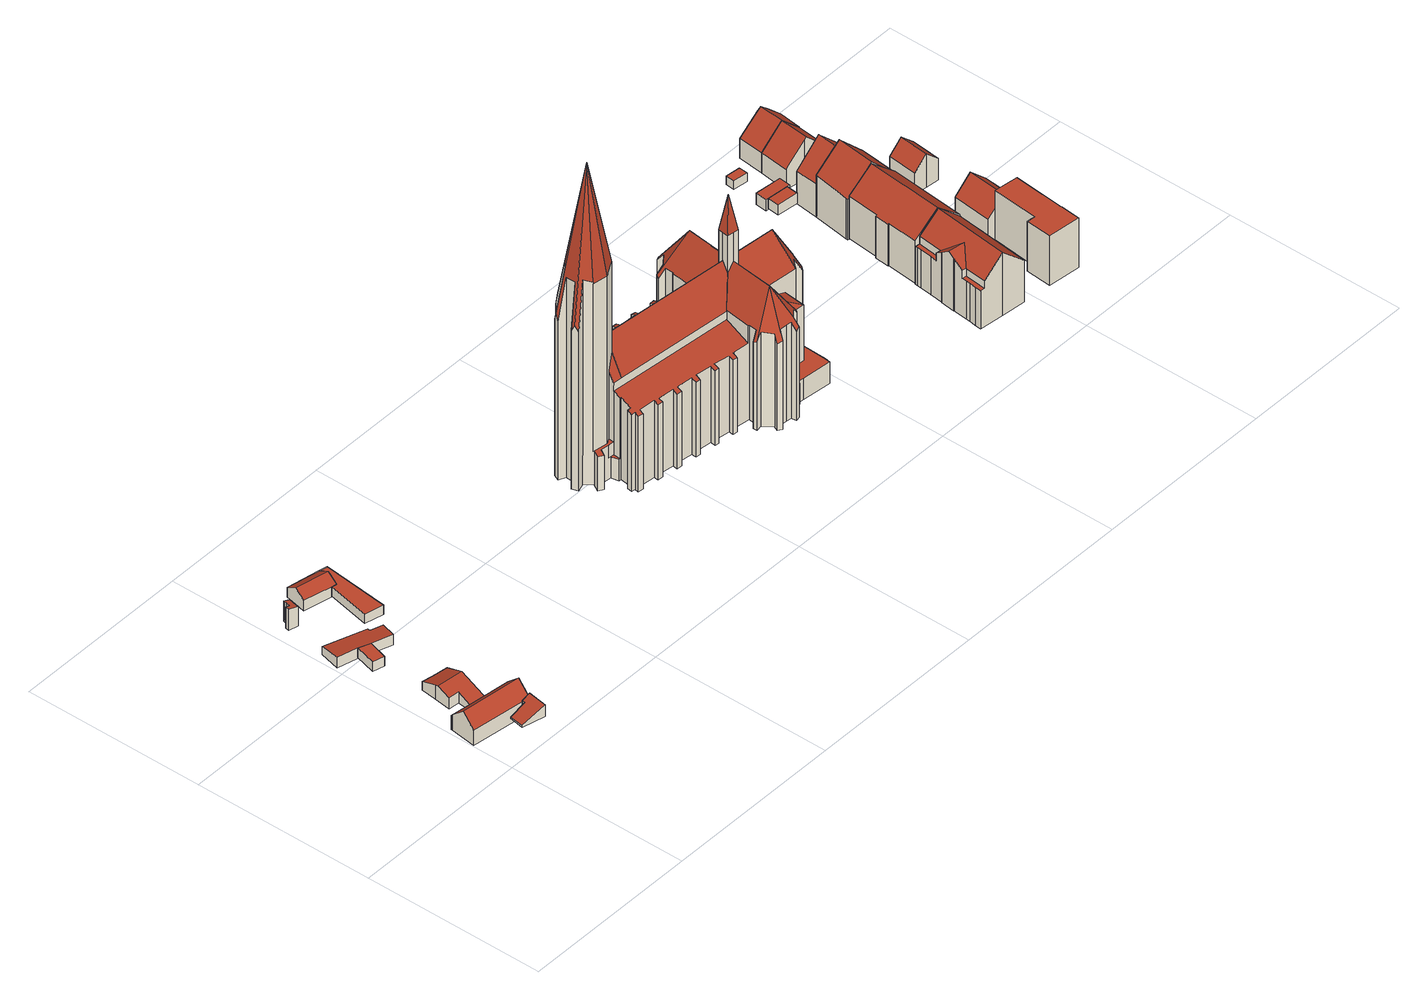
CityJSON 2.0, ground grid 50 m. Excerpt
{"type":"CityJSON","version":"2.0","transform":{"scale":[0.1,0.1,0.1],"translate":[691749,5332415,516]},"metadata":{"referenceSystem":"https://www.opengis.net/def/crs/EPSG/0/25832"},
"CityObjects":{
"building1":{"type":"Building","attributes":{"Gemeindeschluessel":"09162000","HoeheDach":"525.125","HoeheGrund":"517.349","Methode":"2000","NiedrigsteTraufeDesGebaeudes":"521.543","Geometrietyp2DReferenz":"3000","function":"31001_1000","roofType":"3100","measuredHeight":7.78,"storeysAboveGround":1},"geometry":[{"type":"MultiSurface","lod":"2","boundaries":[[[0,1,2,3]],[[4,5,6,7]],[[7,6,8,9,10]],[[6,5,11,0,3,12,8]],[[5,4,13,11]],[[9,14,2,1,15,10]],[[1,0,11,13,15]],[[3,2,14,12]],[[4,7,10,15,13]],[[9,8,12,14]]],"semantics":{"surfaces":[{"type":"WallSurface"},{"type":"GroundSurface"},{"type":"RoofSurface"}],"values":[0,0,0,1,0,2,0,0,2,0]}}]},
"building2":{"type":"Building","attributes":{"Gemeindeschluessel":"09162000","HoeheDach":"523.204","HoeheGrund":"519.752","Methode":"1000","NiedrigsteTraufeDesGebaeudes":"520.343","Geometrietyp2DReferenz":"3000","function":"31001_2000","roofType":"2100","measuredHeight":3.45},"geometry":[{"type":"MultiSurface","lod":"2","boundaries":[[[16,17,18,19,20,21]],[[18,22,23,19]],[[19,23,24,20]],[[20,24,25,21]],[[26,17,16,27]],[[17,26,22,18]],[[26,27,25,24,23,22]],[[21,25,27,16]]],"semantics":{"surfaces":[{"type":"GroundSurface"},{"type":"WallSurface"},{"type":"RoofSurface"}],"values":[0,1,1,1,1,1,2,1]}}]},
"building3":{"type":"Building","attributes":{"Gemeindeschluessel":"09162000","HoeheDach":"522.753","HoeheGrund":"518.104","Methode":"2000","NiedrigsteTraufeDesGebaeudes":"519.413","Geometrietyp2DReferenz":"3000","function":"31001_2000","roofType":"3100","measuredHeight":4.65,"storeysAboveGround":1},"geometry":[{"type":"MultiSurface","lod":"2","boundaries":[[[28,29,30,31,32,33]],[[34,28,33,35]],[[36,37,38,39]],[[31,40,41,38,37,32]],[[42,43,34,35,36,39,44,45]],[[30,42,45,40,31]],[[36,35,33,32,37]],[[39,38,41,44]],[[28,34,43,29]],[[44,41,40,45]],[[42,30,29,43]]],"semantics":{"surfaces":[{"type":"RoofSurface"},{"type":"WallSurface"},{"type":"GroundSurface"}],"values":[0,1,1,0,2,1,1,1,1,1,1]}}]},
"building4":{"type":"Building","attributes":{"Gemeindeschluessel":"09162000","HoeheDach":"519.993","HoeheGrund":"517.193","Methode":"1000","NiedrigsteTraufeDesGebaeudes":"519.993","Geometrietyp2DReferenz":"3000","function":"31001_2000","roofType":"1000","measuredHeight":2.8,"storeysAboveGround":1},"geometry":[{"type":"MultiSurface","lod":"2","boundaries":[[[46,47,48,49]],[[49,48,50,51]],[[47,52,50,48]],[[51,53,46,49]],[[53,52,47,46]],[[51,50,52,53]]],"semantics":{"surfaces":[{"type":"WallSurface"},{"type":"RoofSurface"},{"type":"GroundSurface"}],"values":[0,0,1,2,0,0]}}]},
"building5":{"type":"Building","attributes":{"Gemeindeschluessel":"09162000","HoeheDach":"520.033","HoeheGrund":"516.936","Methode":"1000","NiedrigsteTraufeDesGebaeudes":"519.283","Geometrietyp2DReferenz":"3000","function":"31001_2000","roofType":"1000","measuredHeight":3.1,"storeysAboveGround":1},"geometry":[{"type":"MultiSurface","lod":"2","boundaries":[[[54,55,56,57]],[[58,59,52,60]],[[58,60,61,62]],[[59,58,62,55,54,63,64,65]],[[60,52,47,66,67,57,56,61]],[[54,57,67,63]],[[55,62,61,56]],[[65,47,52,59]],[[65,64,66,47]],[[63,67,66,64]]],"semantics":{"surfaces":[{"type":"WallSurface"},{"type":"GroundSurface"},{"type":"RoofSurface"}],"values":[0,0,0,1,2,0,0,0,0,0]}}]},
"building6":{"type":"Building","attributes":{"Gemeindeschluessel":"09162000","HoeheDach":"523.184","HoeheGrund":"516.910","Methode":"2000","NiedrigsteTraufeDesGebaeudes":"522.611","Geometrietyp2DReferenz":"3000","function":"51009_1610","roofType":"2100","measuredHeight":6.27},"geometry":[{"type":"MultiSurface","lod":"2","boundaries":[[[68,69,70,71]],[[71,70,72,73]],[[74,75,69,68]],[[73,72,76,77]],[[78,79,80,81]],[[82,83,75,74]],[[71,73,77,78,81,82,74,68]],[[81,80,83,82]],[[77,76,79,78]],[[69,75,83,80,79,76,72,70]]],"semantics":{"surfaces":[{"type":"WallSurface"},{"type":"GroundSurface"},{"type":"RoofSurface"}],"values":[0,0,0,0,0,0,1,0,0,2]}}]},
"building7":{"type":"Building","attributes":{"Gemeindeschluessel":"09162000","HoeheDach":"521.685","HoeheGrund":"516.850","Methode":"1000","NiedrigsteTraufeDesGebaeudes":"519.847","Geometrietyp2DReferenz":"3000","function":"31001_2000","roofType":"3100","measuredHeight":4.83},"geometry":[{"type":"MultiSurface","lod":"2","boundaries":[[[84,85,86,87]],[[88,89,90,91,92,93]],[[94,95,85,84,96,97]],[[98,90,89,99,100,87,86,101]],[[92,91,90,98,101,95,94]],[[101,86,85,95]],[[93,92,94,97]],[[100,99,89,88,93,97,96,84,87]]],"semantics":{"surfaces":[{"type":"WallSurface"},{"type":"RoofSurface"},{"type":"GroundSurface"}],"values":[0,0,0,0,1,1,0,2]}}]},
"building8":{"type":"Building","attributes":{"Gemeindeschluessel":"09162000","HoeheDach":"519.933","HoeheGrund":"517.170","Methode":"2000","NiedrigsteTraufeDesGebaeudes":"519.933","Geometrietyp2DReferenz":"3000","function":"31001_2000","roofType":"1000","measuredHeight":2.76},"geometry":[{"type":"MultiSurface","lod":"2","boundaries":[[[102,86,103,104]],[[104,103,105,106]],[[107,92,90,108]],[[106,105,109,110]],[[110,109,92,107]],[[105,103,86,90,92,109]],[[108,90,86,102]],[[110,107,108,102,104,106]]],"semantics":{"surfaces":[{"type":"WallSurface"},{"type":"RoofSurface"},{"type":"GroundSurface"}],"values":[0,0,0,0,0,1,0,2]}}]},
"building9":{"type":"Building","attributes":{"name":"Heilig Kreuz","Gemeindeschluessel":"09162000","HoeheDach":"626.600","HoeheGrund":"535.690","Methode":"2000","NiedrigsteTraufeDesGebaeudes":"541.990","Geometrietyp2DReferenz":"3000","function":"31001_3041","roofType":"3100","measuredHeight":90.91,"storeysAboveGround":1},"geometry":[{"type":"MultiSurface","lod":"2","boundaries":[[[111,112,113,114]],[[115,116,117,118]],[[119,120,121,122,123,124]],[[125,126,127,128]],[[111,129,130,131,132,133,134,135,136,137,138,139,140,141,142,143,144,145,146,147,148,149,150,151,152,153,154,155,156,157,158,159,160,161,162,112]],[[163,164,165,166,167]],[[168,169,170,171,172,173,174]],[[175,176,177,178,179,180,181,182,183,184,185,186,187,188,189,190,191,192,193,194,195,196,197,198,199,200,201,202,203,204,205,206]],[[207,208,209,131,210]],[[117,211,212,213,214,118]],[[215,204,203,216]],[[217,218,219,220]],[[221,222,223,224,225,226]],[[227,228,229]],[[172,230,231,173]],[[232,233,234,124,123]],[[235,236,237,218,217]],[[238,239,208,207,240]],[[210,131,130,241]],[[242,238,240,241,130,129]],[[208,243,244,245]],[[190,189,246,247]],[[248,249,250,251]],[[252,253,254,255]],[[256,257,258,221,259]],[[139,138,260,261]],[[188,187,262,263]],[[264,265,266,267]],[[268,269,270,219]],[[132,131,209,271,272]],[[268,273,274,269]],[[275,213,212,276]],[[277,278,279,280]],[[281,282,283,284]],[[285,286,287,288]],[[289,290,291,292]],[[265,201,293,294,295]],[[175,206,296,297]],[[298,299,300,301]],[[302,303,304,264,267]],[[305,144,143,306]],[[307,308,309,310]],[[152,151,311,312]],[[273,237,236,313,314,315]],[[170,169,316,317]],[[149,148,318,319]],[[320,197,196,321]],[[322,231,323,324,325,326,327]],[[328,329,330,331]],[[178,177,332,333]],[[141,140,334,335]],[[336,181,180,337]],[[338,339,340,341]],[[143,142,342,306]],[[343,303,302,344]],[[345,346,256,259,347,348,349,350,351]],[[352,353,354,355]],[[119,313,236,226,356]],[[357,154,153,358]],[[359,269,274,360]],[[361,231,230]],[[362,363,364,365]],[[366,367,224,223]],[[368,158,157,369]],[[311,151,150,370]],[[371,193,192,372]],[[291,373,374]],[[375,279,278,376,347,259,377]],[[192,191,378,372]],[[198,197,320,379]],[[380,381,367,366]],[[367,381,225]],[[291,315,314]],[[382,339,338,383]],[[176,175,297,384]],[[244,231,361]],[[385,325,324,386]],[[260,138,137,387]],[[379,388,389,390,199,198]],[[340,391,392,341]],[[343,216,203,202,304,303]],[[275,393,394,214,213]],[[395,396,397,398]],[[113,112,162,399]],[[226,225,381,380,400,356]],[[401,402,403,404,405]],[[116,115,234,233]],[[406,195,194,407]],[[330,403,402,331]],[[180,179,408,337]],[[119,394,291,314,313]],[[201,200,409,227,293]],[[410,405,404,411,373,291,290,412]],[[359,413,272]],[[334,140,139,261]],[[332,177,176,384]],[[282,281,414,121,120]],[[296,206,205,415]],[[416,417,257,256,346]],[[145,144,305,418]],[[419,360,274,273,315]],[[199,390,420,409,200]],[[218,237,268,219]],[[421,422,134,133,423,424]],[[425,147,146,426]],[[427,160,159,428]],[[220,219,270,429]],[[353,352,430,431]],[[276,432,393,275]],[[433,434,435,436]],[[429,437,228,227,409,220]],[[434,438,289,292,439,440,435]],[[441,442,443,444]],[[135,134,422,445]],[[245,271,209,208]],[[375,377,446,447]],[[279,375,447,280]],[[210,241,240,207]],[[292,291,394,393]],[[448,449,348,347,376]],[[367,225,224]],[[450,156,155,451]],[[452,350,349,453]],[[361,230,454,295,294,229,228]],[[455,456,457,458]],[[322,459,174,173,231]],[[242,129,111,114]],[[460,326,325,385]],[[461,462,459,322,327]],[[137,136,463,387]],[[315,291,374,419]],[[417,364,363,464,258,257]],[[358,153,152,312]],[[250,165,164,251]],[[244,243,465,231]],[[466,122,121,414]],[[404,403,330,329,167,166,411]],[[255,254,299,298]],[[126,125,317,316]],[[461,327,326,460]],[[441,288,287,467,442]],[[378,191,190,247]],[[211,355,354,432,276,212]],[[457,456,389,388]],[[448,376,278,277]],[[125,128,266,265,295,454,171,170,317]],[[318,148,147,425]],[[468,410,412,469]],[[426,146,145,418]],[[429,359,272,271,437]],[[353,431,439,292,393,432,354]],[[383,470,471,472,382]],[[396,473,283,282,120,119,356,474,397]],[[453,349,348,449]],[[186,185,475,476]],[[284,283,473,477]],[[411,166,165,250,249,308,307,478]],[[396,395,477,473]],[[184,183,479,480]],[[271,245,244,361,228,437]],[[205,204,215,415]],[[463,136,135,445]],[[127,344,302,267,266,128]],[[481,345,351,482]],[[273,268,237]],[[483,484,485,486]],[[162,161,487,399]],[[159,158,368,428]],[[161,160,427,487]],[[370,150,149,319]],[[122,466,232,123]],[[440,488,436,435]],[[309,308,249,248]],[[301,300,362,365]],[[424,489,490,421]],[[167,329,328,163]],[[374,373,360,419]],[[410,468,401,405]],[[485,484,286,285]],[[196,195,406,321]],[[259,217,220,420,390,389,456,455,377]],[[157,156,450,369]],[[491,474,356,400]],[[310,392,391,478,307]],[[239,444,443,465,243,208]],[[490,489,471,470]],[[434,433,492,438]],[[408,179,178,333]],[[454,230,172,171]],[[475,185,184,480]],[[222,221,258,464]],[[409,420,220]],[[350,452,482,351]],[[194,193,371,407]],[[221,226,235,217,259]],[[262,187,186,476]],[[459,462,168,174]],[[246,189,188,263]],[[342,142,141,335]],[[424,423,413,359,360,373,411,472,471,489]],[[119,124,234,115,118,214,394]],[[492,469,412,290,289,438]],[[231,467,287,286,484,483,323]],[[227,229,294,293]],[[486,386,324,323,483]],[[226,236,235]],[[479,183,182,493]],[[182,181,336,493]],[[446,377,455,458]],[[429,270,269,359]],[[494,495,253,252]],[[466,414,281,284,477,395,398,494,252,255,298,301,365,364,417,416,481,482,452,453,449,448,277,280,447,446,458,457,388,379,320,321,406,407,371,372,378,247,246,263,262,476,475,480,479,493,336,337,408,333,332,384,297,296,415,215,216,343,344,127,126,316,169,168,462,461,460,385,386,486,485,285,288,441,444,239,238,242,114,113,399,487,427,428,368,369,450,451,357,358,312,311,370,319,318,425,426,418,305,306,342,335,334,261,260,387,463,445,422,421,490,470,383,338,341,392,310,309,248,251,164,163,328,331,402,401,468,469,492,433,436,488,430,352,355,211,117,116,233,232]],[[340,339,382,472,411,478,391]],[[304,202,201,265,264]],[[345,481,416,346]],[[132,272,413,423,133]],[[467,231,465,443,442]],[[155,154,357,451]],[[362,300,299,254,253,495,491,400,380,366,223,222,464,363]],[[491,495,494,398,397,474]],[[431,430,488,440,439]]],"semantics":{"surfaces":[{"type":"WallSurface"},{"type":"RoofSurface"},{"type":"GroundSurface"}],"values":[0,0,1,0,1,0,0,1,0,0,0,0,0,0,1,0,0,0,0,0,0,0,0,0,1,0,0,0,1,0,1,1,0,0,0,0,0,0,0,1,0,0,0,0,0,0,0,1,0,0,0,0,0,0,0,1,0,1,0,0,1,0,0,0,0,0,0,1,0,0,0,1,0,0,0,1,0,0,0,0,0,0,0,0,0,0,0,0,0,0,1,0,1,0,0,0,0,0,0,0,0,0,1,0,0,0,0,0,0,0,1,1,0,0,1,0,0,1,0,0,1,0,0,0,0,1,0,0,0,0,1,0,0,0,1,0,1,0,0,0,0,0,0,0,0,1,0,0,0,1,1,0,1,0,0,0,1,0,0,0,0,0,0,0,1,0,0,0,0,0,0,0,0,0,0,0,0,0,0,0,1,0,0,0,0,0,0,0,0,0,0,0,0,0,1,0,0,0,0,1,1,0,1,1,0,0,0,0,0,0,0,2,1,0,0,0,1,0,1,0,0]}}]},
"building10":{"type":"Building","attributes":{"Gemeindeschluessel":"09162000","HoeheDach":"553.440","HoeheGrund":"534.748","Methode":"2000","NiedrigsteTraufeDesGebaeudes":"546.050","Geometrietyp2DReferenz":"3000","function":"31001_1000","roofType":"3100","measuredHeight":18.69,"storeysAboveGround":6},"geometry":[{"type":"MultiSurface","lod":"2","boundaries":[[[496,497,498,499,500,501]],[[502,503,504,505,506,507,508,509]],[[510,511,512,513]],[[514,513,512,515,516,517]],[[502,509,518,517,516,519,520,521,522,523]],[[524,519,516,515]],[[525,526,519,524]],[[527,528,499,498,529,530,531]],[[532,505,504,533]],[[496,501,534,535]],[[536,508,507,537]],[[538,539,503,502,523]],[[527,522,521,528]],[[514,517,518,540]],[[536,540,518,509,508]],[[541,530,529,542]],[[543,531,530,541]],[[544,545,546,547]],[[547,546,511,510]],[[548,549,550,551]],[[542,529,498,497]],[[533,504,503,539]],[[520,519,526,550,549,552]],[[537,507,506,553]],[[544,551,550,526,525,545]],[[528,521,500,499]],[[538,543,541,542,497,496,535,548,551,544,547,510,513,514,540,536,537,553,532,533,539]],[[543,538,523,522,527,531]],[[548,535,534,552,549]],[[553,506,505,532]],[[524,515,512,511,546,545,525]],[[520,552,534,501,500,521]]],"semantics":{"surfaces":[{"type":"WallSurface"},{"type":"RoofSurface"},{"type":"GroundSurface"}],"values":[0,1,0,0,1,0,0,1,0,0,0,0,0,0,0,0,0,0,0,0,0,0,1,0,0,0,2,0,0,0,1,1]}}]},
"building11":{"type":"Building","attributes":{"Gemeindeschluessel":"09162000","HoeheDach":"553.585","HoeheGrund":"535.070","Methode":"1000","NiedrigsteTraufeDesGebaeudes":"547.199","Geometrietyp2DReferenz":"3000","function":"31001_1000","roofType":"3100","measuredHeight":18.52,"storeysAboveGround":3},"geometry":[{"type":"MultiSurface","lod":"2","boundaries":[[[554,555,556,557,558,559]],[[558,557,556,560,561,562,563,564]],[[565,566,567,554,559,568,569,570]],[[568,559,558,564,571,572,573,574,575,569]],[[569,575,574,576,577,570]],[[576,574,573,578]],[[579,572,571,580]],[[580,571,564,563]],[[578,573,572,579]],[[581,567,566,565,570,577,576,578,579,580,563,562,561,560]],[[567,581,560,556,555,554]]],"semantics":{"surfaces":[{"type":"RoofSurface"},{"type":"WallSurface"},{"type":"GroundSurface"}],"values":[0,1,1,0,1,1,1,1,1,2,1]}}]},
"building12":{"type":"Building","attributes":{"Gemeindeschluessel":"09162000","HoeheDach":"537.961","HoeheGrund":"535.020","Methode":"1000","NiedrigsteTraufeDesGebaeudes":"537.961","Geometrietyp2DReferenz":"3000","function":"31001_2000","roofType":"1000","measuredHeight":2.94},"geometry":[{"type":"MultiSurface","lod":"2","boundaries":[[[582,583,584,585]],[[585,586,587,582]],[[584,588,586,585]],[[583,589,588,584]],[[586,588,589,587]],[[582,587,589,583]]],"semantics":{"surfaces":[{"type":"GroundSurface"},{"type":"WallSurface"},{"type":"RoofSurface"}],"values":[0,1,1,1,2,1]}}]},
"building13":{"type":"Building","attributes":{"Gemeindeschluessel":"09162000","HoeheDach":"537.972","HoeheGrund":"534.690","Methode":"1000","NiedrigsteTraufeDesGebaeudes":"537.972","Geometrietyp2DReferenz":"3000","function":"31001_2000","roofType":"1000","measuredHeight":3.28},"geometry":[{"type":"MultiSurface","lod":"2","boundaries":[[[590,589,591,592]],[[593,594,595,588,589,590]],[[589,588,595,596,597,591]],[[592,591,597,598]],[[598,597,596,599]],[[592,598,599,594,593,590]],[[599,596,595,594]]],"semantics":{"surfaces":[{"type":"WallSurface"},{"type":"RoofSurface"},{"type":"GroundSurface"}],"values":[0,0,1,0,0,2,0]}}]},
"building14":{"type":"Building","attributes":{"Gemeindeschluessel":"09162000","HoeheDach":"537.365","HoeheGrund":"534.850","Methode":"1000","NiedrigsteTraufeDesGebaeudes":"537.365","Geometrietyp2DReferenz":"3000","function":"31001_2000","roofType":"1000","measuredHeight":2.52},"geometry":[{"type":"MultiSurface","lod":"2","boundaries":[[[600,601,602,603]],[[604,605,606,607]],[[601,606,605,602]],[[607,606,601,600]],[[603,604,607,600]],[[603,602,605,604]]],"semantics":{"surfaces":[{"type":"WallSurface"},{"type":"RoofSurface"},{"type":"GroundSurface"}],"values":[0,0,1,0,2,0]}}]},
"building15":{"type":"Building","attributes":{"Gemeindeschluessel":"09162000","HoeheDach":"553.828","HoeheGrund":"534.690","Methode":"1000","NiedrigsteTraufeDesGebaeudes":"546.687","Geometrietyp2DReferenz":"3000","function":"31001_1000","roofType":"3100","measuredHeight":19.14,"storeysAboveGround":3},"geometry":[{"type":"MultiSurface","lod":"2","boundaries":[[[608,609,610,611,612,613,614,615]],[[616,617,618,608,615,619,620,621]],[[622,621,620,623]],[[624,625,626,627,618,617,616,628]],[[626,625,624,628,622,623,629,614,613,612,611]],[[611,610,627,626]],[[620,619,615,614,629,623]],[[628,616,621,622]],[[627,610,609,608,618]]],"semantics":{"surfaces":[{"type":"WallSurface"},{"type":"RoofSurface"},{"type":"GroundSurface"}],"values":[0,1,0,0,2,0,0,0,1]}}]},
"building16":{"type":"Building","attributes":{"Gemeindeschluessel":"09162000","HoeheDach":"549.649","HoeheGrund":"535.000","Methode":"1000","NiedrigsteTraufeDesGebaeudes":"549.649","Geometrietyp2DReferenz":"3000","function":"31001_1000","roofType":"1000","measuredHeight":14.65,"storeysAboveGround":5},"geometry":[{"type":"MultiSurface","lod":"2","boundaries":[[[630,631,632,633]],[[634,635,636,637]],[[638,639,640,641]],[[633,632,639,638]],[[642,643,644,645]],[[633,638,641,646,647,634,637,642,645,648,630]],[[631,649,644,643,636,635,650,651,640,639,632]],[[648,649,631,630]],[[645,644,649,648]],[[641,640,651,646]],[[646,651,650,647]],[[637,636,643,642]],[[647,650,635,634]]],"semantics":{"surfaces":[{"type":"WallSurface"},{"type":"GroundSurface"},{"type":"RoofSurface"}],"values":[0,0,0,0,0,1,2,0,0,0,0,0,0]}}]},
"building17":{"type":"Building","attributes":{"Gemeindeschluessel":"09162000","HoeheDach":"551.107","HoeheGrund":"534.670","Methode":"1000","NiedrigsteTraufeDesGebaeudes":"544.344","Geometrietyp2DReferenz":"3000","function":"31001_1000","roofType":"3100","measuredHeight":16.44,"storeysAboveGround":3},"geometry":[{"type":"MultiSurface","lod":"2","boundaries":[[[612,611,652,653,654,614]],[[614,654,655,656]],[[653,657,655,654]],[[652,658,659,660,657,653]],[[657,660,659,661,662,663,656,655]],[[611,664,661,659,658,652]],[[664,611,612,614,656,663,662,661]]],"semantics":{"surfaces":[{"type":"WallSurface"},{"type":"RoofSurface"},{"type":"GroundSurface"}],"values":[0,0,1,1,0,0,2]}}]},
"building18":{"type":"Building","attributes":{"Gemeindeschluessel":"09162000","HoeheDach":"546.692","HoeheGrund":"534.660","Methode":"2000","NiedrigsteTraufeDesGebaeudes":"540.676","Geometrietyp2DReferenz":"3000","function":"31001_1000","roofType":"3100","measuredHeight":12.03,"storeysAboveGround":2},"geometry":[{"type":"MultiSurface","lod":"2","boundaries":[[[665,666,667,668]],[[669,670,671,672,673,674]],[[675,676,677,672,671,670]],[[676,675,678,679,680,681,665,668,682,683,677]],[[679,678,675,670,669,674,684,680]],[[685,673,672,677,683,682,668,667]],[[681,680,684,686,666,665]],[[686,684,674,673,685,667,666]]],"semantics":{"surfaces":[{"type":"WallSurface"},{"type":"RoofSurface"},{"type":"GroundSurface"}],"values":[0,1,0,2,0,0,0,1]}}]},
"building19":{"type":"Building","attributes":{"Gemeindeschluessel":"09162000","HoeheDach":"546.760","HoeheGrund":"534.917","Methode":"2000","NiedrigsteTraufeDesGebaeudes":"542.254","Geometrietyp2DReferenz":"3000","function":"31001_1000","roofType":"3100","measuredHeight":11.84,"storeysAboveGround":2},"geometry":[{"type":"MultiSurface","lod":"2","boundaries":[[[687,688,689,690]],[[691,692,690,689]],[[688,687,693,694]],[[687,690,692,695,696,697,698,693]],[[699,700,701,697,696]],[[702,695,692,691]],[[698,703,704,694,693]],[[704,703,705,706]],[[699,696,695,702]],[[703,698,697,701,705]],[[688,694,704,706,700,699,702,691,689]],[[706,705,701,700]]],"semantics":{"surfaces":[{"type":"WallSurface"},{"type":"RoofSurface"},{"type":"GroundSurface"}],"values":[0,0,0,1,0,0,0,0,0,1,2,0]}}]},
"building20":{"type":"Building","attributes":{"Gemeindeschluessel":"09162000","HoeheDach":"546.601","HoeheGrund":"534.751","Methode":"2000","NiedrigsteTraufeDesGebaeudes":"540.639","Geometrietyp2DReferenz":"3000","function":"31001_1000","roofType":"3100","measuredHeight":11.85,"storeysAboveGround":2},"geometry":[{"type":"MultiSurface","lod":"2","boundaries":[[[707,708,709,710,711]],[[712,713,714,715]],[[716,717,708,707]],[[710,714,713,718,711]],[[708,717,719,712,715,709]],[[712,719,720,718,713]],[[717,716,720,719]],[[715,714,710,709]],[[716,707,711,718,720]]],"semantics":{"surfaces":[{"type":"WallSurface"},{"type":"RoofSurface"},{"type":"GroundSurface"}],"values":[0,0,0,1,2,0,0,0,1]}}]},
"building21":{"type":"Building","attributes":{"Gemeindeschluessel":"09162000","HoeheDach":"544.675","HoeheGrund":"534.780","Methode":"1000","NiedrigsteTraufeDesGebaeudes":"541.079","Geometrietyp2DReferenz":"3000","function":"31001_1000","roofType":"3100","measuredHeight":9.89,"storeysAboveGround":2},"geometry":[{"type":"MultiSurface","lod":"2","boundaries":[[[721,722,723,724,725,726]],[[727,725,724,728]],[[729,723,722,730]],[[730,722,721,731]],[[730,731,732,733,734,727,728,729]],[[733,735,736,734]],[[726,725,736,735]],[[728,724,723,729]],[[734,736,725,727]],[[732,726,735,733]],[[731,721,726,732]]],"semantics":{"surfaces":[{"type":"RoofSurface"},{"type":"WallSurface"},{"type":"GroundSurface"}],"values":[0,1,1,1,2,1,0,1,1,1,1]}}]}
},
"vertices":[
[10,184,13],[10,184,58],[10,187,55],[10,187,13],[146,93,57],[146,93,13],[168,90,13],[168,90,57],[180,163,13],[180,163,58],[174,127,91],[0,113,13],[78,177,13],[0,113,58],[78,177,56],[5,148,91],
[103,90,38],[144,84,38],[146,93,38],[168,90,38],[159,36,38],[97,51,38],[146,93,62],[168,90,72],[159,36,72],[97,51,44],[144,84,62],[103,90,43],
[84,227,54],[78,177,34],[122,172,34],[130,257,68],[58,265,68],[54,230,54],[84,227,21],[54,230,21],[60,276,21],[60,276,63],[65,319,46],[65,319,21],[135,305,49],[94,312,47],[122,172,21],[78,177,21],[94,312,21],[135,305,21],
[98,496,12],[98,496,40],[82,444,40],[82,444,12],[50,452,40],[50,452,12],[65,509,40],[65,509,12],
[135,532,9],[137,540,9],[137,540,33],[135,532,34],[11,523,9],[65,509,9],[11,523,40],[24,579,33],[24,579,9],[169,521,9],[153,478,9],[98,496,9],[153,478,40],[169,521,34],
[65,684,9],[65,684,66],[39,690,72],[39,690,9],[41,700,72],[41,700,9],[72,715,9],[72,715,66],[49,699,70],[49,699,9],[52,699,9],[52,699,70],[54,708,70],[54,708,9],[57,719,9],[57,719,69],
[125,767,9],[125,767,38],[215,748,39],[215,748,9],[203,688,9],[204,688,9],[204,688,39],[203,688,39],[190,691,39],[190,691,9],[113,708,39],[119,737,57],[119,737,9],[113,708,9],[209,713,54],[209,713,9],[210,718,9],[210,718,57],
[215,748,12],[237,743,39],[237,743,12],[217,561,39],[217,561,12],[190,691,12],[204,688,12],[165,572,39],[165,572,12],
[771,499,425],[760,500,425],[760,500,197],[771,499,197],[1348,353,472],[1348,353,197],[1328,380,197],[1328,380,479],[1302,334,566],[1346,312,478],[1348,325,477],[1350,339,476],[1367,345,445],[1367,347,447],[702,321,297],[702,321,197],[712,339,197],[712,339,297],[768,465,438],[766,466,438],[763,444,447],[1116,409,447],[1123,475,421],[1076,480,420],[1077,492,416],[1065,493,415],[1064,481,420],[1018,486,420],[1019,498,415],[1008,500,415],[1008,488,420],[961,492,420],[962,505,415],[949,507,415],[948,494,420],[913,498,420],[913,496,420],[903,500,419],[904,504,417],[903,512,415],[891,513,415],[890,501,419],[888,501,419],[846,505,419],[847,518,414],[833,519,414],[832,506,419],[788,511,419],[789,524,414],[774,526,414],[773,512,419],[762,513,419],[1222,538,197],[1213,545,197],[1213,545,455],[1215,544,456],[1222,538,455],[683,369,197],[698,348,197],[698,348,297],[697,349,297],[697,349,793],[697,350,797],[683,369,803],[747,268,424],[745,257,420],[760,255,419],[761,266,424],[806,262,424],[805,249,419],[819,248,419],[820,260,423],[864,255,423],[862,241,418],[876,240,418],[877,254,423],[921,249,423],[920,235,418],[933,234,418],[935,248,423],[980,242,423],[979,228,418],[990,227,418],[991,241,423],[1035,235,422],[1034,222,417],[1046,220,417],[1048,234,422],[1095,229,422],[1104,301,448],[751,335,448],[749,314,440],[752,314,440],[748,282,429],[738,283,429],[736,269,424],[751,445,297],[751,445,471],[763,444,471],[763,444,297],[1334,392,197],[1334,392,260],[1329,382,260],[1329,382,475],[748,282,197],[752,314,197],[1165,333,564],[1165,333,647],[1148,335,647],[1148,335,538],[1205,181,475],[1205,181,260],[1210,224,260],[1210,224,424],[1217,285,448],[1217,285,475],[777,333,471],[781,366,529],[781,366,528],[739,343,793],[729,396,1106],[1367,345,197],[1364,358,197],[1364,358,441],[1180,331,541],[1180,331,543],[1180,331,647],[761,470,197],[751,445,197],[761,470,297],[766,466,297],[768,465,197],[751,445,793],[786,409,793],[786,409,528],[933,234,197],[935,248,197],[1187,533,197],[1187,533,477],[1202,531,478],[1202,531,197],[1314,261,197],[1314,261,260],[1311,186,260],[1311,186,197],[1172,162,489],[1194,181,487],[1202,177,475],[1151,214,564],[1018,486,197],[1019,498,197],[921,249,197],[920,235,197],[751,335,260],[751,335,297],[735,336,297],[735,336,260],[1166,348,752],[1152,365,647],[1150,351,647],[790,441,471],[1116,409,471],[1183,362,647],[1168,364,647],[1325,389,260],[1322,398,260],[1108,155,197],[1108,155,453],[1114,167,473],[1114,167,197],[1346,308,197],[1346,308,474],[1360,296,440],[1360,296,197],[709,443,197],[709,443,793],[702,464,665],[702,464,197],[1237,462,417],[1237,462,475],[1230,398,475],[1230,398,445],[751,335,471],[753,351,498],[753,351,297],[736,269,197],[747,268,197],[1309,170,197],[1309,170,260],[1228,179,260],[1228,179,197],[741,335,260],[746,314,260],[749,314,260],[949,507,197],[962,505,197],[1165,549,456],[1168,535,477],[1168,535,197],[1165,549,197],[891,513,197],[890,501,197],[1181,346,566],[1183,362,540],[1183,362,541],[688,329,197],[688,329,297],[903,500,197],[904,504,197],[1046,220,197],[1034,222,197],[657,370,685],[664,430,681],[660,421,665],[679,413,788],[677,386,791],[655,378,665],[1213,526,197],[1213,526,476],[1232,500,482],[1232,500,197],[760,255,197],[761,266,197],[1008,500,197],[1008,488,197],[819,248,197],[805,249,197],[1132,511,197],[1132,511,476],[1156,530,478],[1156,530,197],[961,492,197],[746,314,197],[741,335,197],[1174,146,465],[1171,161,487],[1124,158,475],[1126,162,480],[1147,160,481],[1160,158,481],[1163,144,460],[1304,442,197],[1304,442,415],[1320,399,415],[1320,399,197],[1315,276,475],[846,505,197],[888,501,197],[1152,365,540],[1168,364,566],[781,366,793],[1211,181,260],[1209,174,260],[1209,174,197],[1211,181,197],[1275,218,260],[1275,218,424],[788,511,197],[832,506,197],[903,512,197],[990,227,197],[979,228,197],[1172,404,566],[1172,404,564],[1095,192,477],[1119,148,459],[1080,190,458],[980,242,197],[1048,234,197],[1282,279,260],[1282,279,424],[1117,518,452],[1117,518,197],[745,257,197],[679,413,197],[660,421,197],[1064,481,197],[1096,228,197],[1096,228,476],[1095,229,475],[1152,546,457],[1152,546,197],[1325,389,414],[1325,389,475],[1335,300,197],[1335,300,478],[1316,278,476],[1316,278,197],[762,513,197],[1315,276,260],[1250,488,197],[1247,503,197],[1247,503,462],[1247,500,465],[1250,488,459],[1035,235,197],[991,241,197],[806,262,197],[1104,301,471],[1236,486,480],[1180,473,566],[1234,462,480],[1116,409,475],[1348,325,197],[738,283,197],[1171,161,197],[1194,181,197],[948,494,197],[1168,364,564],[1104,301,475],[1124,475,197],[1076,480,197],[1123,475,475],[1124,475,476],[913,496,197],[913,498,197],[774,526,197],[789,524,197],[1150,351,565],[1306,454,197],[1306,454,413],[1322,398,414],[1280,469,197],[1280,469,412],[1292,468,412],[1292,468,197],[784,387,565],[1278,457,417],[1292,455,418],[1291,455,417],[718,469,197],[718,469,676],[725,449,792],[725,449,197],[1077,492,197],[1080,190,197],[1095,192,197],[1119,148,197],[1126,162,197],[833,519,197],[847,518,197],[1160,158,197],[1147,160,197],[739,343,297],[1078,201,452],[1094,205,477],[1094,205,197],[1078,201,197],[660,361,668],[677,386,197],[655,378,197],[660,361,197],[1065,493,197],[1202,177,260],[750,445,794],[1350,339,197],[714,468,689],[1236,486,197],[1234,462,197],[1111,506,197],[1111,506,450],[1115,514,455],[1351,286,439],[1316,277,475],[876,240,197],[877,254,197],[1351,286,197],[1157,547,460],[864,255,197],[862,241,197],[1174,146,197],[1163,144,197],[666,437,659],[691,427,802],[691,427,197],[666,437,197],[773,512,197],[1291,455,197],[1126,499,475],[1126,499,197],[1316,277,260],[1278,457,197],[820,260,197],[1318,262,197],[1318,262,260],
[1689,125,188],[1685,86,188],[1685,86,300],[1686,99,300],[1686,99,323],[1689,125,342],[1748,32,374],[1814,24,311],[1831,174,311],[1834,203,311],[1837,230,311],[1838,233,311],[1838,234,311],[1772,242,374],[1702,245,188],[1702,245,300],[1703,251,300],[1703,251,188],[1768,242,188],[1716,249,300],[1716,249,323],[1768,242,371],[1771,242,373],[1708,181,323],[1736,136,354],[1698,97,323],[1692,38,323],[1747,32,374],[1708,181,300],[1695,183,300],[1695,183,323],[1692,38,300],[1698,97,300],[1684,74,300],[1681,57,300],[1679,39,300],[1834,203,188],[1831,174,188],[1687,125,342],[1687,125,188],[1838,234,188],[1838,233,188],[1747,32,188],[1814,24,188],[1771,242,188],[1681,57,188],[1684,74,188],[1679,39,188],[1698,202,188],[1698,202,300],[1701,233,300],[1701,233,188],[1692,165,188],[1692,165,336],[1693,164,336],[1693,164,188],[1689,141,354],[1837,230,188],
[1838,234,315],[1855,387,313],[1861,444,312],[1860,444,313],[1790,455,376],[1770,242,376],[1861,444,191],[1860,444,191],[1790,455,191],[1725,465,191],[1725,465,316],[1768,242,191],[1770,242,191],[1838,234,191],[1768,242,374],[1703,251,316],[1703,251,191],[1716,375,316],[1712,376,313],[1709,336,313],[1711,336,316],[1703,253,316],[1711,336,191],[1703,253,191],[1709,336,191],[1712,376,191],[1716,375,191],[1855,387,191],
[1684,639,190],[1687,671,190],[1746,665,190],[1743,633,190],[1743,633,220],[1684,639,220],[1746,665,220],[1687,671,220],
[1687,671,187],[1680,671,220],[1680,671,187],[1746,665,187],[1754,664,187],[1754,664,220],[1757,696,220],[1684,703,220],[1684,703,187],[1757,696,187],
[1729,768,189],[1729,768,214],[1688,773,214],[1688,773,189],[1691,798,189],[1691,798,214],[1731,793,214],[1731,793,189],
[1804,561,378],[1805,560,377],[1872,549,308],[1872,549,187],[1805,560,187],[1804,561,187],[1738,572,187],[1738,572,311],[1725,465,309],[1744,462,329],[1792,455,378],[1726,492,308],[1723,471,307],[1722,466,307],[1722,466,187],[1723,471,187],[1744,462,187],[1792,455,187],[1861,444,187],[1861,444,308],[1725,465,187],[1726,492,187],
[1982,6,190],[1982,6,336],[1893,16,336],[1893,16,190],[2000,203,190],[2000,203,336],[1992,121,336],[1992,121,190],[1898,87,190],[1898,87,336],[1910,86,336],[1910,86,190],[1987,68,190],[1987,68,336],[1987,63,336],[1987,63,190],[1921,84,190],[1934,212,190],[1987,59,190],[1987,59,336],[1934,212,336],[1921,84,336],
[1872,549,283],[1805,560,351],[1738,572,284],[1744,635,283],[1744,635,187],[1812,628,351],[1880,617,283],[1880,621,283],[1815,628,348],[1880,621,187],[1815,628,187],[1812,628,187],[1880,617,187],
[1764,683,187],[1764,683,247],[1774,763,247],[1774,763,187],[1882,670,252],[1885,670,250],[1887,711,252],[1889,750,254],[1835,756,307],[1826,677,307],[1885,670,187],[1887,711,187],[1889,750,187],[1882,670,187],[1826,677,187],[1821,677,187],[1770,683,187],[1779,763,187],[1835,756,187],[1821,677,302],[1779,763,252],[1770,683,252],
[2006,203,263],[2006,203,189],[2009,223,189],[2009,223,263],[2014,272,189],[2014,272,263],[2000,203,269],[2000,203,189],[2018,311,263],[1974,316,305],[1971,316,308],[1960,209,308],[1974,316,189],[1924,321,189],[1924,321,263],[2018,311,189],[1934,212,282],[1934,212,189],[1913,214,263],[1913,214,189],
[1774,763,246],[1774,763,188],[1889,750,188],[1889,750,256],[1836,756,306],[1867,821,188],[1867,821,284],[1901,815,251],[1901,815,188],[1781,834,246],[1781,834,188],[1843,824,306],[1835,826,188],[1835,826,298],
[2011,444,251],[2017,496,251],[2020,525,251],[1998,527,272],[1983,529,287],[1974,448,287],[1983,529,188],[1998,527,188],[2020,525,188],[2017,496,188],[2011,444,188],[1974,448,188],[1938,452,188],[1946,532,188],[1938,452,251],[1946,532,251]
]}
